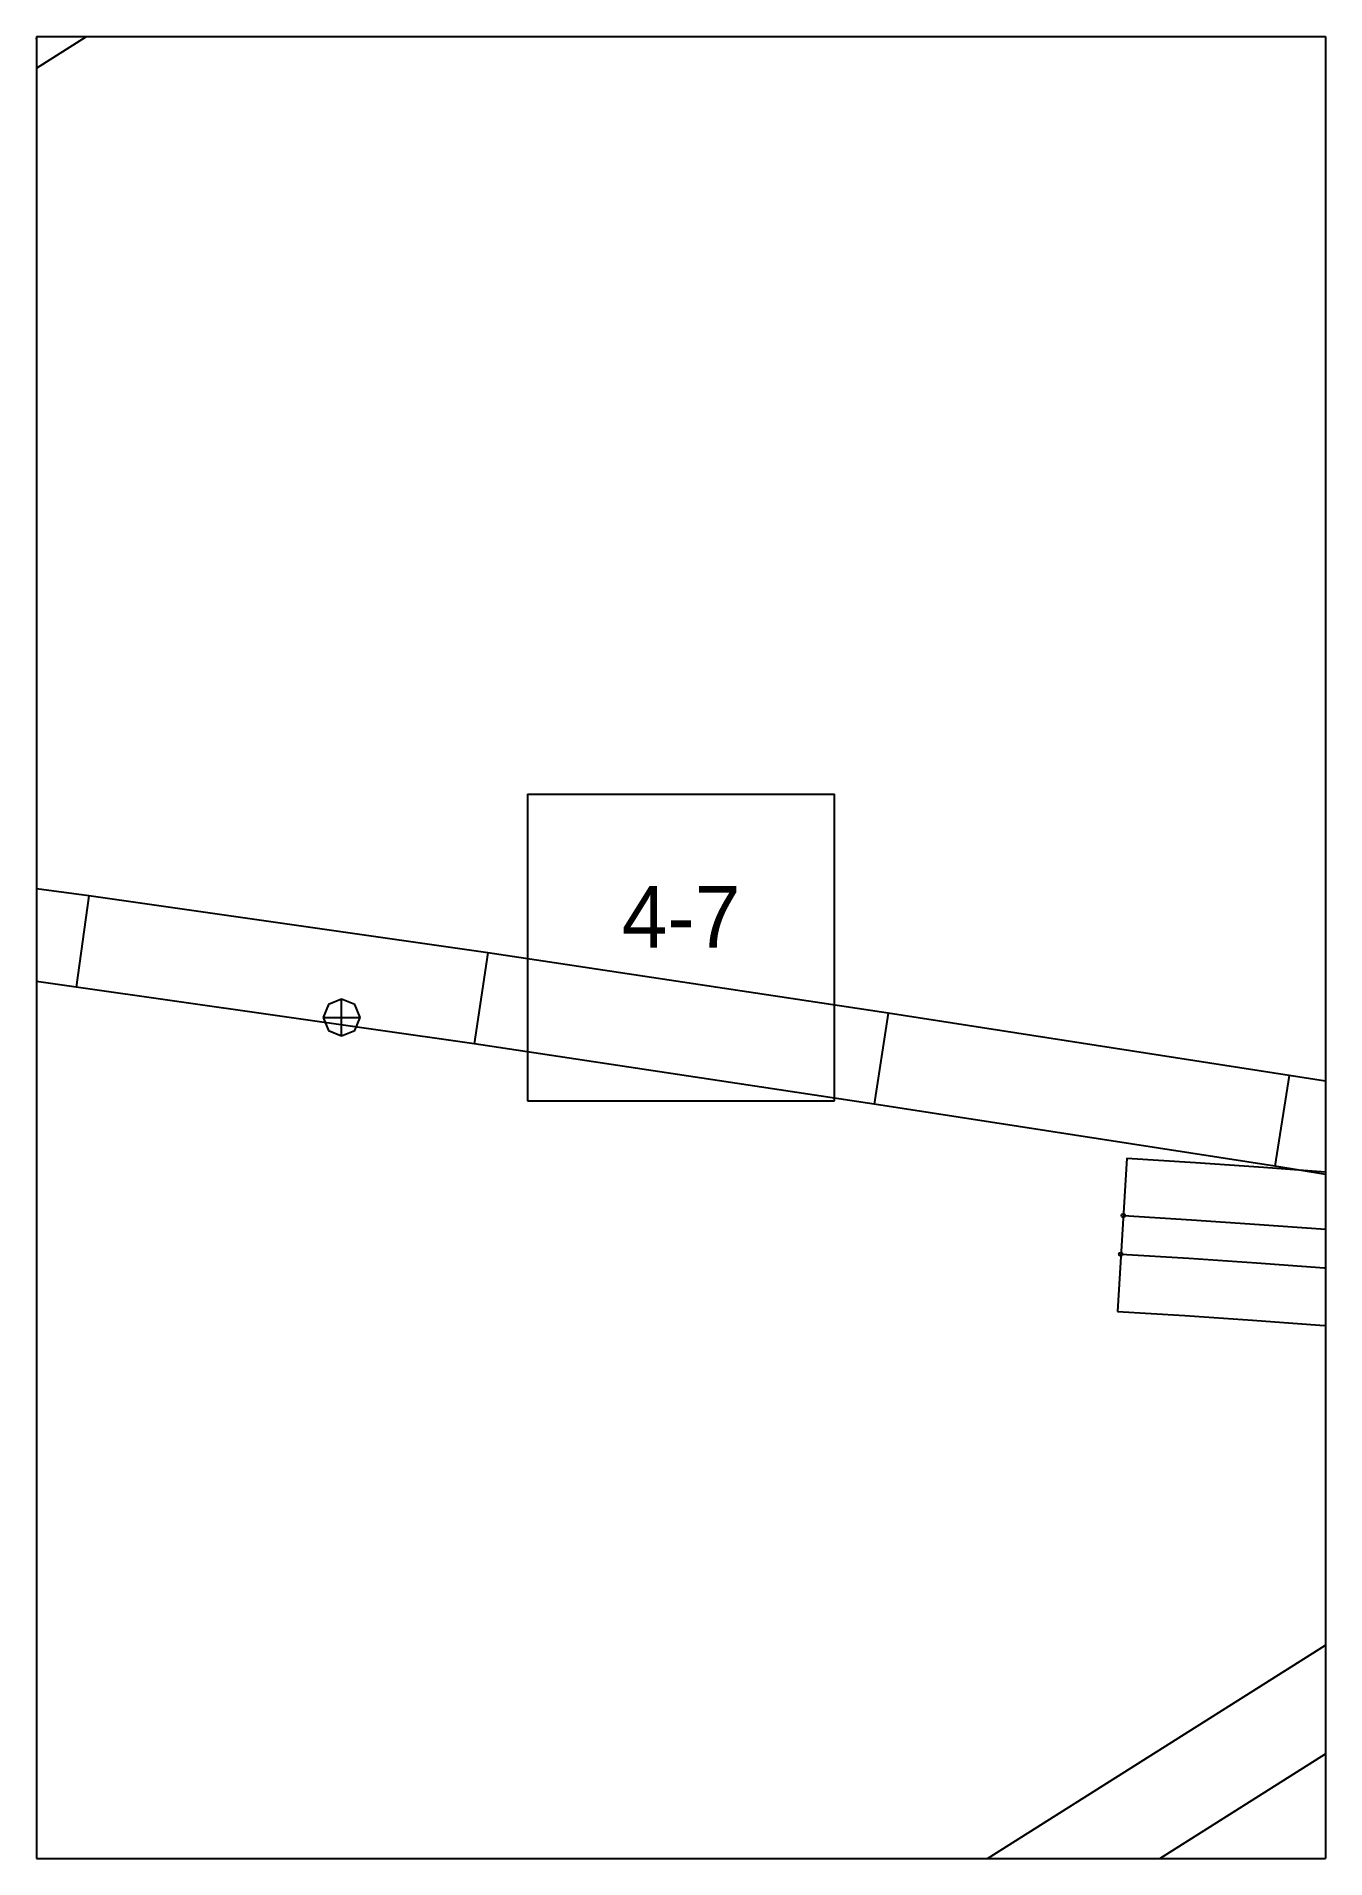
# Paper-space layout 'Plan 4-7' of a CAD drawing. Header units: metres, sheet in millimetres. Extents: x 0 to 210, y 0 to 297.
# The model-space entities are those that its viewports show. They can reach past a viewport. Long polylines and large blocks are cut down to what shows.
import ezdxf
from ezdxf.enums import TextEntityAlignment as Align

# ---------------------------------------------------------------- set-up
doc = ezdxf.new("R2010")
doc.units = ezdxf.units.M
for name, color, linetype in [('default', 7, 'Continuous'), ('mcircles', 7, 'Continuous'), ('TEXTLAYER', 7, 'Continuous'), ('VIEWPORTS', 7, 'Continuous')]:
    doc.layers.add(name, color=color, linetype=linetype)

msp = doc.modelspace()

# ---------------------------------------------------------------- linework, layer by layer
at = {"color": 9}
for p, q in [((1260, -594), (1260, -891)), ((1260, -594), (1260, -891)), ((1470, -594), (1470, -891)), ((1470, -594), (1470, -891)), ((1050, -891), (1260, -891)), ((1050, -891), (1260, -891)), ((1260, -891), (1470, -891)), ((1260, -891), (1260, -1188)), ((1260, -891), (1470, -891)), ((1260, -891), (1260, -1188)), ((1470, -891), (1680, -891)), ((1470, -891), (1470, -1188)), ((1470, -891), (1680, -891)), ((1470, -891), (1470, -1188)), ((1340, -1014.5), (1390, -1014.5)), ((1340, -1014.5), (1340, -1064.5)), ((1390, -1064.5), (1390, -1014.5)), ((1340, -1064.5), (1390, -1064.5)), ((1050, -1188), (1260, -1188)), ((1050, -1188), (1260, -1188)), ((1260, -1188), (1470, -1188)), ((1260, -1188), (1260, -1485)), ((1260, -1188), (1470, -1188)), ((1260, -1188), (1260, -1485)), ((1470, -1188), (1680, -1188)), ((1470, -1188), (1470, -1485)), ((1470, -1188), (1680, -1188)), ((1470, -1188), (1470, -1485))]:
    msp.add_line(p, q, dxfattribs=at)
at = {"layer": 'default', "color": 7, "linetype": 'Continuous'}
for p, q in [((1006.32, -622.36), (1259.32, -896.59)), ((1259.32, -896.59), (1575.69, -696.63)), ((1259.32, -896.59), (1261.87, -877.23)), ((1268.54, -1031.08), (1204.04, -1022.33)), ((1268.54, -1031.08), (1266.47, -1045.94)), ((1333.51, -1040.38), (1268.54, -1031.08)), ((1266.47, -1045.94), (1202.08, -1037.2)), ((1333.51, -1040.38), (1331.33, -1055.22)), ((1398.75, -1050.19), (1333.51, -1040.38)), ((1331.33, -1055.22), (1266.47, -1045.94)), ((1309.72, -1047.91), (1307.6, -1048.79)), ((1311.84, -1048.79), (1309.72, -1047.91)), ((1309.72, -1053.91), (1309.72, -1047.91)), ((1307.6, -1048.79), (1306.72, -1050.91)), ((1306.72, -1050.91), (1307.6, -1053.04)), ((1306.72, -1050.91), (1312.72, -1050.91)), ((1312.72, -1050.91), (1311.84, -1048.79)), ((1311.84, -1053.04), (1312.72, -1050.91)), ((1398.75, -1050.19), (1396.48, -1065.01)), ((1464.09, -1060.35), (1398.75, -1050.19)), ((1307.6, -1053.04), (1309.72, -1053.91)), ((1309.72, -1053.91), (1311.84, -1053.04)), ((1396.48, -1065.01), (1331.33, -1055.22)), ((1464.09, -1060.35), (1461.74, -1075.16)), ((1529.36, -1070.91), (1464.09, -1060.35)), ((1461.74, -1075.16), (1396.48, -1065.01)), ((1437.65, -1073.86), (1436.1, -1098.81)), ((1437.65, -1073.86), (1448.79, -1074.55)), ((1448.79, -1074.55), (1459.92, -1075.31)), ((1459.92, -1075.31), (1471.06, -1076.13)), ((1526.93, -1085.71), (1461.74, -1075.16)), ((1471.06, -1076.13), (1482.19, -1077.02)), ((1437.07, -1083.19), (1448.15, -1083.88)), ((1448.15, -1083.88), (1459.23, -1084.63)), ((1459.23, -1084.63), (1470.31, -1085.45)), ((1470.31, -1085.45), (1481.4, -1086.33)), ((1436.68, -1089.47), (1447.72, -1090.16)), ((1447.72, -1090.16), (1458.77, -1090.91)), ((1458.77, -1090.91), (1469.81, -1091.73)), ((1469.81, -1091.73), (1480.86, -1092.61)), ((1436.1, -1098.81), (1447.09, -1099.49)), ((1447.09, -1099.49), (1458.08, -1100.24)), ((1458.08, -1100.24), (1469.07, -1101.05)), ((1469.07, -1101.05), (1480.06, -1101.93)), ((1214.18, -1314.89), (1517.33, -1123.29)), ((1211.63, -1334.25), (1515.29, -1142.32))]:
    msp.add_line(p, q, dxfattribs=at)
at = {"layer": 'mcircles', "color": 7, "linetype": 'Continuous'}
for centre in [(1437.05, -1083.2), (1436.65, -1089.5)]:
    msp.add_circle(centre, 0.3, dxfattribs=at)

# ---------------------------------------------------------------- texts
at = {"layer": 'TEXTLAYER', "color": 1}
msp.add_text('4-7', height=10, dxfattribs=at).set_placement((1365, -1039.5), align=Align.CENTER)

psp = doc.layouts.new('Plan 4-7')

# ---------------------------------------------------------------- viewports
at = {"layer": 'VIEWPORTS'}
psp.add_viewport(center=(105, 148.5), size=(210, 297), view_center_point=(1365, -1039.5), view_height=297, dxfattribs=at)

doc.saveas('drawing.dxf')
